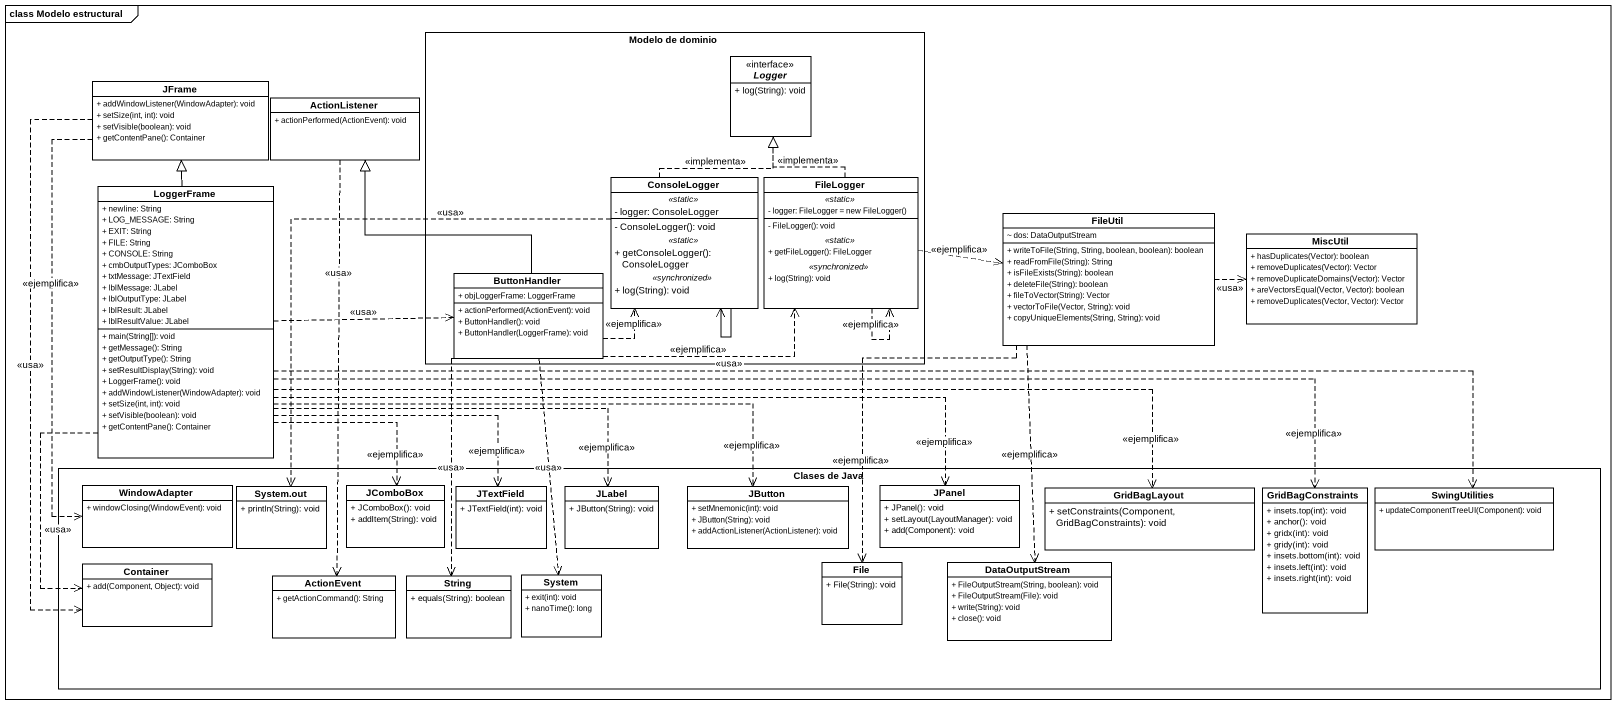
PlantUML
@startuml
mainframe class Modelo estructural
hide circle
hide empty members
skinparam classAttributeIconSize 0
rectangle "Modelo de dominio" as Modelo_de_dominio {
  interface Logger {
    + log(String): void
  }
  class ConsoleLogger {
    .. <<static>> ..
    - logger: ConsoleLogger
    --
    - ConsoleLogger(): void
    .. <<static>> ..
    + getConsoleLogger(): ConsoleLogger
    .. <<synchronized>> ..
    + log(String): void
  }
  class FileLogger {
    .. <<static>> ..
    {field} - logger: FileLogger = new FileLogger()
    --
    - FileLogger(): void
    .. <<static>> ..
    + getFileLogger(): FileLogger
    .. <<synchronized>> ..
    + log(String): void
  }
  class ButtonHandler {
    + objLoggerFrame: LoggerFrame
    + actionPerformed(ActionEvent): void
    + ButtonHandler(): void
    + ButtonHandler(LoggerFrame): void
  }
}
class JFrame {
  + addWindowListener(WindowAdapter): void
  + setSize(int, int): void
  + setVisible(boolean): void
  + getContentPane(): Container
}
class ActionListener {
  + actionPerformed(ActionEvent): void
}
class LoggerFrame {
  + newline: String
  + LOG_MESSAGE: String
  + EXIT: String
  + FILE: String
  + CONSOLE: String
  + cmbOutputTypes: JComboBox
  + txtMessage: JTextField
  + lblMessage: JLabel
  + lblOutputType: JLabel
  + lblResult: JLabel
  + lblResultValue: JLabel
  + main(String[]): void
  + getMessage(): String
  + getOutputType(): String
  + setResultDisplay(String): void
  + LoggerFrame(): void
  + addWindowListener(WindowAdapter): void
  + setSize(int, int): void
  + setVisible(boolean): void
  + getContentPane(): Container
}
class FileUtil {
  ~ dos: DataOutputStream
  + writeToFile(String, String, boolean, boolean): boolean
  + readFromFile(String): String
  + isFileExists(String): boolean
  + deleteFile(String): boolean
  + fileToVector(String): Vector
  + vectorToFile(Vector, String): void
  + copyUniqueElements(String, String): void
}
class MiscUtil {
  + hasDuplicates(Vector): boolean
  + removeDuplicates(Vector): Vector
  + removeDuplicateDomains(Vector): Vector
  + areVectorsEqual(Vector, Vector): boolean
  + removeDuplicates(Vector, Vector): Vector
}
rectangle "Clases de Java" as Clases_de_Java {
  class WindowAdapter {
    + windowClosing(WindowEvent): void
  }
  class "System.out" as System_out {
    + println(String): void
  }
  class JComboBox {
    + JComboBox(): void
    + addItem(String): void
  }
  class JTextField {
    + JTextField(int): void
  }
  class JLabel {
    + JButton(String): void
  }
  class JButton {
    + setMnemonic(int): void
    + JButton(String): void
    + addActionListener(ActionListener): void
  }
  class JPanel {
    + JPanel(): void
    + setLayout(LayoutManager): void
    + add(Component): void
  }
  class GridBagLayout {
    + setConstraints(Component, GridBagConstraints): void
  }
  class GridBagConstraints {
    + insets.top(int): void
    + anchor(): void
    + gridx(int): void
    + gridy(int): void
    + insets.bottom(int): void
    + insets.left(int): void
    + insets.right(int): void
  }
  class SwingUtilities {
    + updateComponentTreeUI(Component): void
  }
  class Container {
    + add(Component, Object): void
  }
  class "File" as File_ {
    + File(String): void
  }
  class DataOutputStream {
    + FileOutputStream(String, boolean): void
    + FileOutputStream(File): void
    + write(String): void
    + close(): void
  }
  class ActionEvent {
    + getActionCommand(): String
  }
  class String {
    + equals(String): boolean
  }
  class System {
    + exit(int): void
    + nanoTime(): long
  }
}
JFrame ..> WindowAdapter : <<ejemplifica>>
JFrame ..> Container : <<usa>>
ActionListener ..> ActionEvent : <<usa>>
LoggerFrame -up-|> JFrame
LoggerFrame .right.> ButtonHandler : <<usa>>
LoggerFrame ..> JComboBox : <<ejemplifica>>
LoggerFrame ..> JTextField : <<ejemplifica>>
LoggerFrame .right.> JLabel : <<ejemplifica>>
LoggerFrame .right.> JButton : <<ejemplifica>>
LoggerFrame .right.> JPanel : <<ejemplifica>>
LoggerFrame .right.> GridBagLayout : <<ejemplifica>>
LoggerFrame .right.> GridBagConstraints : <<ejemplifica>>
LoggerFrame .right.> SwingUtilities : <<usa>>
LoggerFrame ..> Container : <<usa>>
ConsoleLogger .up.|> Logger : <<implementa>>
ConsoleLogger <-- ConsoleLogger
ConsoleLogger ..> System_out : <<usa>>
FileLogger .up.|> Logger : <<implementa>>
FileLogger ..> FileLogger : <<ejemplifica>>
FileLogger .right.> FileUtil : <<ejemplifica>>
FileUtil .right.> MiscUtil : <<usa>>
FileUtil ..> File_ : <<ejemplifica>>
FileUtil ..> DataOutputStream : <<ejemplifica>>
ButtonHandler -up-|> ActionListener
ButtonHandler .right.> ConsoleLogger : <<ejemplifica>>
ButtonHandler .right.> FileLogger : <<ejemplifica>>
ButtonHandler ..> String : <<usa>>
ButtonHandler ..> System : <<usa>>
@enduml
